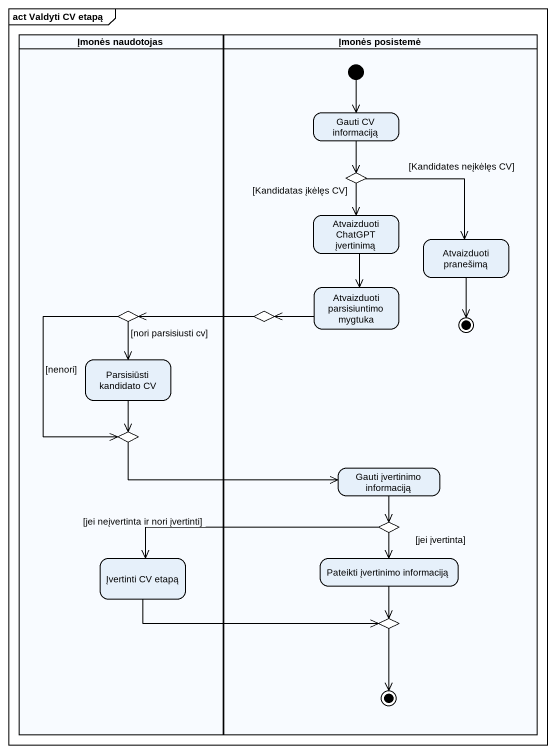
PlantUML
@startuml
mainframe act Valdyti CV etapą
hide empty description
state "Įmonės naudotojas" as Įmonės_naudotojas <<partition>> {
  state choice2 <<choice>>
  state "Parsisiūsti kandidato CV" as Parsisiūsti_kandidato_CV
  state choice4 <<choice>>
  state "Įvertinti CV etapą" as Įvertinti_CV_etapą
}
state "Įmonės posistemė" as Įmonės_posistemė <<partition>> {
  state "Gauti CV informaciją" as Gauti_CV_informaciją
  state choice1 <<choice>>
  state "Atvaizduoti ChatGPT įvertinimą" as Atvaizduoti_ChatGPT
  state "Atvaizduoti pranešimą" as Atvaizduoti_pranešimą
  state choice3 <<choice>>
  state "Atvaizduoti parsisiuntimo mygtuka" as Atvaizduoti_parsisiuntimo
  state final1 <<end>>
  state "Gauti įvertinimo informaciją" as Gauti_įvertinimo_informaciją
  state choice5 <<choice>>
  state "Pateikti įvertinimo informaciją" as Pateikti_įvertinimo
  state choice6 <<choice>>
  state final2 <<end>>
  [*] --> Gauti_CV_informaciją
}
Gauti_CV_informaciją --> choice1
choice1 --> Atvaizduoti_ChatGPT : [Kandidatas įkėlęs CV]
choice1 --> Atvaizduoti_pranešimą : [Kandidates neįkėlęs CV]
Atvaizduoti_ChatGPT --> Atvaizduoti_parsisiuntimo
Atvaizduoti_pranešimą --> final1
choice2 --> Parsisiūsti_kandidato_CV : [nori parsisiusti cv]
choice2 --> choice4 : [nenori]
choice3 -left-> choice2
Atvaizduoti_parsisiuntimo -left-> choice3
Parsisiūsti_kandidato_CV --> choice4
choice4 -right-> Gauti_įvertinimo_informaciją
Gauti_įvertinimo_informaciją --> choice5
choice5 -left-> Įvertinti_CV_etapą : [jei neįvertinta ir nori įvertinti]
choice5 --> Pateikti_įvertinimo : [jei įvertinta]
Įvertinti_CV_etapą -right-> choice6
Pateikti_įvertinimo --> choice6
choice6 --> final2
@enduml
